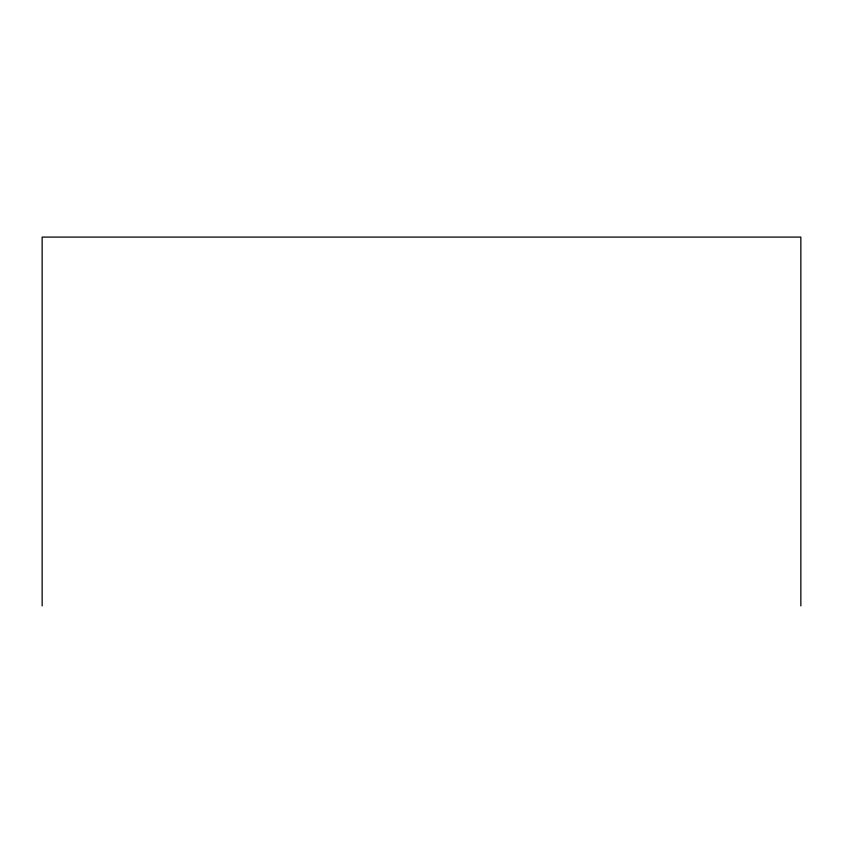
<?xml version="1.0" encoding="UTF-8"?>
<svg xmlns="http://www.w3.org/2000/svg" width="843" height="843" viewBox="0 0 843 843"><rect width="100%" height="100%" fill="white"/><g stroke="black" fill="none" stroke-linecap="round" stroke-linejoin="round"><path stroke-width="1.26" d="M800.85 605.906L800.85 237.094L42.15 237.094L42.15 605.906"/></g></svg>
